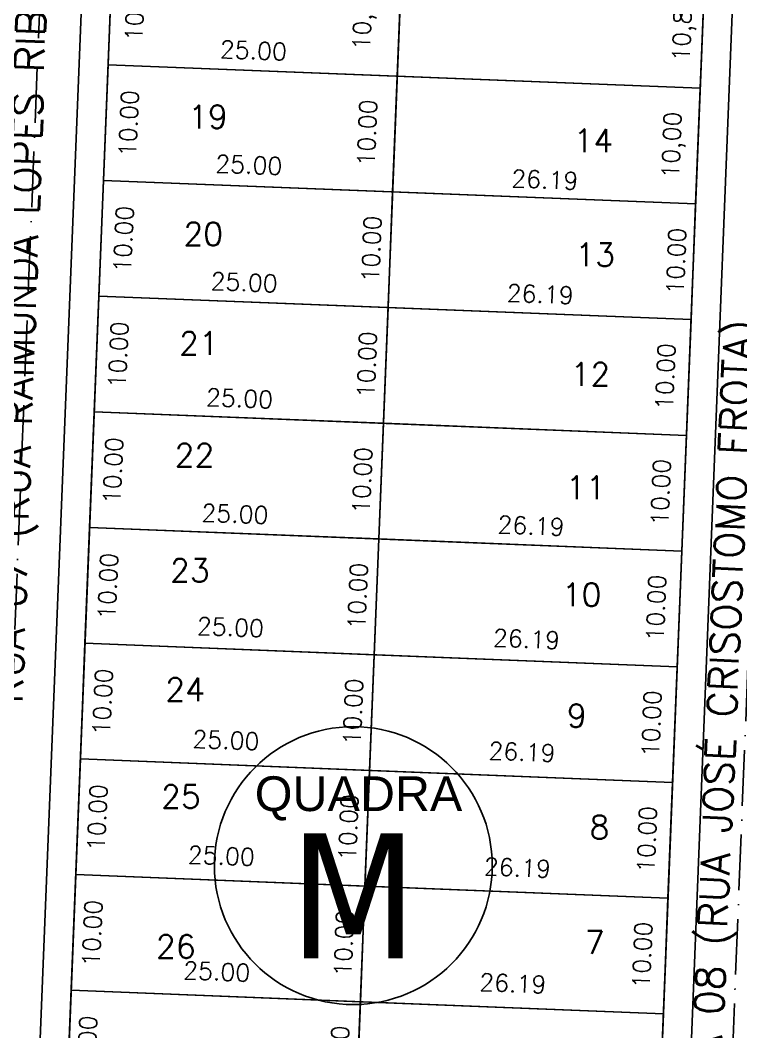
# Model space of a CAD drawing. Header units: millimetres. Extents: x 1794 to 8081, y 409 to 2272.
# Drawn here: x 5879.6 to 5941.8, y 1047.5 to 1134.8 of the extents above; entities that cross this region are included whole.
import ezdxf
from ezdxf.enums import TextEntityAlignment as Align

# ---------------------------------------------------------------- set-up
doc = ezdxf.new("R2010")
doc.units = ezdxf.units.MM
doc.linetypes.add('ACAD_ISO10W100', pattern=[18, 12, -3, 0, -3])
for name, color, linetype in [('02 - EIXO VIA', 2, 'ACAD_ISO10W100'), ('03 - CALÇADA', 1, 'Continuous'), ('BOUNDARY LOTES', 2, 'Continuous'), ('boundary quadras', 232, 'Continuous'), ('COT', 8, 'Continuous'), ('LOTES', 2, 'Continuous'), ('QUADRAS', 3, 'Continuous'), ('texto - ruas', 2, 'Continuous'), ('Texto Lotes', 31, 'Continuous'), ('TEXTO-80', 3, 'Continuous')]:
    doc.layers.add(name, color=color, linetype=linetype)
doc.styles.add('arcad1', font='romans.shx')
doc.styles.add('style1', font='tahoma.ttf')
doc.dimstyles.new('REGIS', dxfattribs={"dimtxt": 1.5, "dimasz": 0.12, "dimexe": 0, "dimexo": 0, "dimgap": 0, "dimtad": 0, "dimzin": 4, "dimdsep": 46, "dimtxsty": 'arcad1', "dimblk1": 'BOLA', "dimblk2": 'BOLA', "dimsah": 1, "dimcen": 0.12, "dimse1": 1, "dimse2": 1, "dimsd1": 1, "dimsd2": 1, "dimclrd": 256, "dimclre": 8, "dimclrt": 1, "dimadec": 0, "dimazin": 0, "dimtfac": 1.2, "dimtix": 1, "dimtmove": 2, "dimatfit": 3, "dimldrblk": 'BOLA', "dimfxl": 0, "dimfxlon": 1, "dimtvp": 2, "dimtolj": 1, "dimtzin": 4, "dimarcsym": 0})
doc.dimstyles.get("Standard").update_dxf_attribs({"dimtxt": 0.18, "dimasz": 0.18, "dimexe": 0.18, "dimexo": 0.0625, "dimgap": 0.09, "dimtad": 0, "dimtih": 1, "dimtoh": 1, "dimdec": 4, "dimzin": 0, "dimdsep": 46, "dimtxsty": 'Standard', "dimcen": 0.09, "dimadec": 0, "dimazin": 0, "dimtfac": 1, "dimtdec": 4, "dimtofl": 0, "dimtmove": 0, "dimatfit": 3, "dimfxl": 1, "dimtolj": 1, "dimtzin": 0, "dimarcsym": 0})

# ---------------------------------------------------------------- blocks, each defined once
blk = doc.blocks.new('NUM_quadra')
blk.add_circle((0, 0), 0.2)
at = {"insert": (-0.1419, 0.1285), "char_height": 0.05, "width": 0.2663, "attachment_point": 1, "style": 'style1'}
blk.add_mtext('\\fArial|b0|i0|c0|p34;QUADRA', dxfattribs=at)
at = {"style": 'style1'}
blk.add_attdef('00', text='', height=0.18, dxfattribs=at).set_placement((0, -0.1335), align=Align.CENTER)
blk = doc.blocks.new('*D31')
at = {"layer": 'Defpoints', "color": 0}
for p in [(5887.179, 1130.978), (5886.781, 1120.986), (5891.74, 1120.762)]:
    blk.add_point(p, dxfattribs=at)
at = {"layer": 'COT', "color": 1, "insert": (5888.968, 1125.893), "char_height": 1.5, "attachment_point": 5, "rotation": 87.41607, "style": 'arcad1'}
blk.add_mtext('\\A1;10.00', dxfattribs=at)
blk = doc.blocks.new('BOLA')
for p, q in [((-1, 0), (1, 0)), ((0, -1), (0, 1))]:
    blk.add_line(p, q)
blk.add_circle((0, 0), 0.3)
blk = doc.blocks.new('*D485')
at = {"layer": 'Defpoints', "color": 0}
for p in [(5886.781, 1120.986), (5886.383, 1110.994), (5891.289, 1110.773)]:
    blk.add_point(p, dxfattribs=at)
at = {"layer": 'COT', "color": 1, "insert": (5888.517, 1115.903), "char_height": 1.5, "attachment_point": 5, "rotation": 87.41607, "style": 'arcad1'}
blk.add_mtext('\\A1;10.00', dxfattribs=at)
blk = doc.blocks.new('*D486')
at = {"layer": 'Defpoints', "color": 0}
for p in [(5886.383, 1110.994), (5885.985, 1101.002), (5890.838, 1100.783)]:
    blk.add_point(p, dxfattribs=at)
at = {"layer": 'COT', "color": 1, "insert": (5888.066, 1105.913), "char_height": 1.5, "attachment_point": 5, "rotation": 87.41607, "style": 'arcad1'}
blk.add_mtext('\\A1;10.00', dxfattribs=at)
blk = doc.blocks.new('*D487')
at = {"layer": 'Defpoints', "color": 0}
for p in [(5885.985, 1101.002), (5885.587, 1091.01), (5890.387, 1090.793)]:
    blk.add_point(p, dxfattribs=at)
at = {"layer": 'COT', "color": 1, "insert": (5887.616, 1095.923), "char_height": 1.5, "attachment_point": 5, "rotation": 87.41607, "style": 'arcad1'}
blk.add_mtext('\\A1;10.00', dxfattribs=at)
blk = doc.blocks.new('*D488')
at = {"layer": 'Defpoints', "color": 0}
for p in [(5885.587, 1091.01), (5885.189, 1081.018), (5889.936, 1080.804)]:
    blk.add_point(p, dxfattribs=at)
at = {"layer": 'COT', "color": 1, "insert": (5887.165, 1085.934), "char_height": 1.5, "attachment_point": 5, "rotation": 87.41607, "style": 'arcad1'}
blk.add_mtext('\\A1;10.00', dxfattribs=at)
blk = doc.blocks.new('*D489')
at = {"layer": 'Defpoints', "color": 0}
for p in [(5885.189, 1081.018), (5884.791, 1071.026), (5889.485, 1070.814)]:
    blk.add_point(p, dxfattribs=at)
at = {"layer": 'COT', "color": 1, "insert": (5886.714, 1075.944), "char_height": 1.5, "attachment_point": 5, "rotation": 87.41607, "style": 'arcad1'}
blk.add_mtext('\\A1;10.00', dxfattribs=at)
blk = doc.blocks.new('*D490')
at = {"layer": 'Defpoints', "color": 0}
for p in [(5884.791, 1071.026), (5884.393, 1061.034), (5889.035, 1060.824)]:
    blk.add_point(p, dxfattribs=at)
at = {"layer": 'COT', "color": 1, "insert": (5886.263, 1065.954), "char_height": 1.5, "attachment_point": 5, "rotation": 87.41607, "style": 'arcad1'}
blk.add_mtext('\\A1;10.00', dxfattribs=at)
blk = doc.blocks.new('*D491')
at = {"layer": 'Defpoints', "color": 0}
for p in [(5884.393, 1061.034), (5883.995, 1051.042), (5888.584, 1050.835)]:
    blk.add_point(p, dxfattribs=at)
at = {"layer": 'COT', "color": 1, "insert": (5885.812, 1055.965), "char_height": 1.5, "attachment_point": 5, "rotation": 87.41607, "style": 'arcad1'}
blk.add_mtext('\\A1;10.00', dxfattribs=at)
blk = doc.blocks.new('*D492')
at = {"layer": 'Defpoints', "color": 0}
for p in [(5883.995, 1051.042), (5883.597, 1041.05), (5888.133, 1040.845)]:
    blk.add_point(p, dxfattribs=at)
at = {"layer": 'COT', "color": 1, "insert": (5885.361, 1045.975), "char_height": 1.5, "attachment_point": 5, "rotation": 87.41607, "style": 'arcad1'}
blk.add_mtext('\\A1;10.00', dxfattribs=at)
blk = doc.blocks.new('*D494')
at = {"layer": 'Defpoints', "color": 0}
for p in [(5911.761, 1119.991), (5911.363, 1109.999), (5912.735, 1109.944)]:
    blk.add_point(p, dxfattribs=at)
at = {"layer": 'COT', "color": 1, "insert": (5909.936, 1115.06), "char_height": 1.5, "attachment_point": 5, "rotation": 87.71902, "style": 'arcad1'}
blk.add_mtext('\\A1;10.00', dxfattribs=at)
blk = doc.blocks.new('*D495')
at = {"layer": 'Defpoints', "color": 0}
for p in [(5911.363, 1109.999), (5910.965, 1100.007), (5912.337, 1099.952)]:
    blk.add_point(p, dxfattribs=at)
at = {"layer": 'COT', "color": 1, "insert": (5909.538, 1105.068), "char_height": 1.5, "attachment_point": 5, "rotation": 87.71902, "style": 'arcad1'}
blk.add_mtext('\\A1;10.00', dxfattribs=at)
blk = doc.blocks.new('*D496')
at = {"layer": 'Defpoints', "color": 0}
for p in [(5910.965, 1100.007), (5910.567, 1090.015), (5911.939, 1089.96)]:
    blk.add_point(p, dxfattribs=at)
at = {"layer": 'COT', "color": 1, "insert": (5909.14, 1095.076), "char_height": 1.5, "attachment_point": 5, "rotation": 87.71902, "style": 'arcad1'}
blk.add_mtext('\\A1;10.00', dxfattribs=at)
blk = doc.blocks.new('*D497')
at = {"layer": 'Defpoints', "color": 0}
for p in [(5910.567, 1090.015), (5910.169, 1080.023), (5911.541, 1079.968)]:
    blk.add_point(p, dxfattribs=at)
at = {"layer": 'COT', "color": 1, "insert": (5908.742, 1085.084), "char_height": 1.5, "attachment_point": 5, "rotation": 87.71902, "style": 'arcad1'}
blk.add_mtext('\\A1;10.00', dxfattribs=at)
blk = doc.blocks.new('*D498')
at = {"layer": 'Defpoints', "color": 0}
for p in [(5910.169, 1080.023), (5909.771, 1070.031), (5911.143, 1069.976)]:
    blk.add_point(p, dxfattribs=at)
at = {"layer": 'COT', "color": 1, "insert": (5908.344, 1075.092), "char_height": 1.5, "attachment_point": 5, "rotation": 87.71902, "style": 'arcad1'}
blk.add_mtext('\\A1;10.00', dxfattribs=at)
blk = doc.blocks.new('*D499')
at = {"layer": 'Defpoints', "color": 0}
for p in [(5909.771, 1070.031), (5909.373, 1060.039), (5910.745, 1059.984)]:
    blk.add_point(p, dxfattribs=at)
at = {"layer": 'COT', "color": 1, "insert": (5907.946, 1065.1), "char_height": 1.5, "attachment_point": 5, "rotation": 87.71902, "style": 'arcad1'}
blk.add_mtext('\\A1;10.00', dxfattribs=at)
blk = doc.blocks.new('*D500')
at = {"layer": 'Defpoints', "color": 0}
for p in [(5909.373, 1060.039), (5908.975, 1050.047), (5910.347, 1049.992)]:
    blk.add_point(p, dxfattribs=at)
at = {"layer": 'COT', "color": 1, "insert": (5907.548, 1055.107), "char_height": 1.5, "attachment_point": 5, "rotation": 87.71902, "style": 'arcad1'}
blk.add_mtext('\\A1;10.00', dxfattribs=at)
blk = doc.blocks.new('*D501')
at = {"layer": 'Defpoints', "color": 0}
for p in [(5908.975, 1050.047), (5908.577, 1040.055), (5909.949, 1040)]:
    blk.add_point(p, dxfattribs=at)
at = {"layer": 'COT', "color": 1, "insert": (5907.15, 1045.115), "char_height": 1.5, "attachment_point": 5, "rotation": 87.71902, "style": 'arcad1'}
blk.add_mtext('\\A1;10.00', dxfattribs=at)
blk = doc.blocks.new('*D502')
at = {"layer": 'Defpoints', "color": 0}
for p in [(5937.532, 1108.957), (5937.134, 1098.965), (5938.115, 1098.926)]:
    blk.add_point(p, dxfattribs=at)
at = {"layer": 'COT', "color": 1, "insert": (5935.316, 1104.041), "char_height": 1.5, "attachment_point": 5, "rotation": 87.71902, "style": 'arcad1'}
blk.add_mtext('\\A1;10.00', dxfattribs=at)
blk = doc.blocks.new('*D503')
at = {"layer": 'Defpoints', "color": 0}
for p in [(5937.134, 1098.965), (5936.736, 1088.973), (5937.717, 1088.934)]:
    blk.add_point(p, dxfattribs=at)
at = {"layer": 'COT', "color": 1, "insert": (5934.918, 1094.049), "char_height": 1.5, "attachment_point": 5, "rotation": 87.71902, "style": 'arcad1'}
blk.add_mtext('\\A1;10.00', dxfattribs=at)
blk = doc.blocks.new('*D504')
at = {"layer": 'Defpoints', "color": 0}
for p in [(5936.736, 1088.973), (5936.338, 1078.981), (5937.319, 1078.941)]:
    blk.add_point(p, dxfattribs=at)
at = {"layer": 'COT', "color": 1, "insert": (5934.52, 1084.057), "char_height": 1.5, "attachment_point": 5, "rotation": 87.71902, "style": 'arcad1'}
blk.add_mtext('\\A1;10.00', dxfattribs=at)
blk = doc.blocks.new('*D505')
at = {"layer": 'Defpoints', "color": 0}
for p in [(5936.338, 1078.981), (5935.94, 1068.988), (5936.921, 1068.949)]:
    blk.add_point(p, dxfattribs=at)
at = {"layer": 'COT', "color": 1, "insert": (5934.122, 1074.065), "char_height": 1.5, "attachment_point": 5, "rotation": 87.71902, "style": 'arcad1'}
blk.add_mtext('\\A1;10.00', dxfattribs=at)
blk = doc.blocks.new('*D506')
at = {"layer": 'Defpoints', "color": 0}
for p in [(5935.94, 1068.988), (5935.542, 1058.996), (5936.523, 1058.957)]:
    blk.add_point(p, dxfattribs=at)
at = {"layer": 'COT', "color": 1, "insert": (5933.724, 1064.073), "char_height": 1.5, "attachment_point": 5, "rotation": 87.71902, "style": 'arcad1'}
blk.add_mtext('\\A1;10.00', dxfattribs=at)
blk = doc.blocks.new('*D507')
at = {"layer": 'Defpoints', "color": 0}
for p in [(5935.542, 1058.996), (5935.144, 1049.004), (5936.125, 1048.965)]:
    blk.add_point(p, dxfattribs=at)
at = {"layer": 'COT', "color": 1, "insert": (5933.326, 1054.081), "char_height": 1.5, "attachment_point": 5, "rotation": 87.71902, "style": 'arcad1'}
blk.add_mtext('\\A1;10.00', dxfattribs=at)
blk = doc.blocks.new('*D508')
at = {"layer": 'Defpoints', "color": 0}
for p in [(5935.144, 1049.004), (5934.746, 1039.012), (5935.727, 1038.973)]:
    blk.add_point(p, dxfattribs=at)
at = {"layer": 'COT', "color": 1, "insert": (5932.928, 1044.089), "char_height": 1.5, "attachment_point": 5, "rotation": 87.71902, "style": 'arcad1'}
blk.add_mtext('\\A1;10.00', dxfattribs=at)
blk = doc.blocks.new('*D32')
at = {"layer": 'Defpoints', "color": 0}
for p in [(5886.781, 1120.986), (5911.761, 1119.991), (5911.714, 1118.825)]:
    blk.add_point(p, dxfattribs=at)
at = {"layer": 'COT', "color": 1, "insert": (5899.344, 1122.32), "char_height": 1.5, "attachment_point": 5, "rotation": 357.71902, "style": 'arcad1'}
blk.add_mtext('\\A1;25.00', dxfattribs=at)
blk = doc.blocks.new('*D33')
at = {"layer": 'Defpoints', "color": 0}
for p in [(5886.383, 1110.994), (5911.363, 1109.999), (5911.311, 1108.687)]:
    blk.add_point(p, dxfattribs=at)
at = {"layer": 'COT', "color": 1, "insert": (5898.94, 1112.182), "char_height": 1.5, "attachment_point": 5, "rotation": 357.71902, "style": 'arcad1'}
blk.add_mtext('\\A1;25.00', dxfattribs=at)
blk = doc.blocks.new('*D34')
at = {"layer": 'Defpoints', "color": 0}
for p in [(5911.363, 1109.999), (5937.532, 1108.957), (5937.479, 1107.645)]:
    blk.add_point(p, dxfattribs=at)
at = {"layer": 'COT', "color": 1, "insert": (5924.514, 1111.163), "char_height": 1.5, "attachment_point": 5, "rotation": 357.71902, "style": 'arcad1'}
blk.add_mtext('\\A1;26.19', dxfattribs=at)
blk = doc.blocks.new('*D510')
at = {"layer": 'Defpoints', "color": 0}
for p in [(5885.985, 1101.002), (5910.965, 1100.007), (5910.911, 1098.661)]:
    blk.add_point(p, dxfattribs=at)
at = {"layer": 'COT', "color": 1, "insert": (5898.541, 1102.156), "char_height": 1.5, "attachment_point": 5, "rotation": 357.71902, "style": 'arcad1'}
blk.add_mtext('\\A1;25.00', dxfattribs=at)
blk = doc.blocks.new('*D511')
at = {"layer": 'Defpoints', "color": 0}
for p in [(5885.587, 1091.01), (5910.567, 1090.015), (5910.514, 1088.684)]:
    blk.add_point(p, dxfattribs=at)
at = {"layer": 'COT', "color": 1, "insert": (5898.143, 1092.179), "char_height": 1.5, "attachment_point": 5, "rotation": 357.71902, "style": 'arcad1'}
blk.add_mtext('\\A1;25.00', dxfattribs=at)
blk = doc.blocks.new('*D512')
at = {"layer": 'Defpoints', "color": 0}
for p in [(5910.567, 1090.015), (5936.736, 1088.973), (5936.683, 1087.641)]:
    blk.add_point(p, dxfattribs=at)
at = {"layer": 'COT', "color": 1, "insert": (5923.718, 1091.16), "char_height": 1.5, "attachment_point": 5, "rotation": 357.71902, "style": 'arcad1'}
blk.add_mtext('\\A1;26.19', dxfattribs=at)
blk = doc.blocks.new('*D513')
at = {"layer": 'Defpoints', "color": 0}
for p in [(5885.189, 1081.018), (5910.169, 1080.023), (5910.124, 1078.899)]:
    blk.add_point(p, dxfattribs=at)
at = {"layer": 'COT', "color": 1, "insert": (5897.753, 1082.394), "char_height": 1.5, "attachment_point": 5, "rotation": 357.71902, "style": 'arcad1'}
blk.add_mtext('\\A1;25.00', dxfattribs=at)
blk = doc.blocks.new('*D35')
at = {"layer": 'Defpoints', "color": 0}
for p in [(5910.169, 1080.023), (5936.338, 1078.981), (5936.293, 1077.857)]:
    blk.add_point(p, dxfattribs=at)
at = {"layer": 'COT', "color": 1, "insert": (5923.328, 1081.375), "char_height": 1.5, "attachment_point": 5, "rotation": 357.71902, "style": 'arcad1'}
blk.add_mtext('\\A1;26.19', dxfattribs=at)
blk = doc.blocks.new('*D36')
at = {"layer": 'Defpoints', "color": 0}
for p in [(5883.995, 1051.042), (5908.975, 1050.047), (5908.94, 1049.16)]:
    blk.add_point(p, dxfattribs=at)
at = {"layer": 'COT', "color": 1, "insert": (5896.569, 1052.655), "char_height": 1.5, "attachment_point": 5, "rotation": 357.71902, "style": 'arcad1'}
blk.add_mtext('\\A1;25.00', dxfattribs=at)
blk = doc.blocks.new('*D514')
at = {"layer": 'Defpoints', "color": 0}
for p in [(5908.975, 1050.047), (5935.144, 1049.004), (5935.108, 1048.118)]:
    blk.add_point(p, dxfattribs=at)
at = {"layer": 'COT', "color": 1, "insert": (5922.143, 1051.637), "char_height": 1.5, "attachment_point": 5, "rotation": 357.71902, "style": 'arcad1'}
blk.add_mtext('\\A1;26.19', dxfattribs=at)
blk = doc.blocks.new('*D942')
at = {"layer": 'Defpoints', "color": 0}
for p in [(5887.577, 1140.97), (5892.705, 1140.766), (5887.179, 1130.978)]:
    blk.add_point(p, dxfattribs=at)
at = {"layer": 'COT', "color": 1, "insert": (5889.508, 1135.889), "char_height": 1.5, "attachment_point": 5, "rotation": 87.71902, "style": 'arcad1'}
blk.add_mtext('\\A1;10.00', dxfattribs=at)
blk = doc.blocks.new('*D944')
at = {"layer": 'Defpoints', "color": 0}
for p in [(5912.159, 1129.983), (5911.761, 1119.991), (5912.355, 1119.968)]:
    blk.add_point(p, dxfattribs=at)
at = {"layer": 'COT', "color": 1, "insert": (5909.557, 1125.083), "char_height": 1.5, "attachment_point": 5, "rotation": 87.71902, "style": 'arcad1'}
blk.add_mtext('\\A1;10.00', dxfattribs=at)
blk = doc.blocks.new('*D214')
at = {"layer": 'Defpoints', "color": 0}
for p in [(5913.159, 1155.097), (5912.159, 1129.983), (5916.876, 1129.795)]:
    blk.add_point(p, dxfattribs=at)
at = {"layer": 'COT', "color": 1, "insert": (5914.378, 1142.472), "char_height": 1.5, "attachment_point": 5, "rotation": 87.71902, "style": 'arcad1'}
blk.add_mtext('\\A1;25.13', dxfattribs=at)
blk = doc.blocks.new('*D945')
at = {"layer": 'Defpoints', "color": 0}
for p in [(5911.761, 1119.991), (5937.93, 1118.949), (5937.873, 1117.526)]:
    blk.add_point(p, dxfattribs=at)
at = {"layer": 'COT', "color": 1, "insert": (5924.908, 1121.044), "char_height": 1.5, "attachment_point": 5, "rotation": 357.71902, "style": 'arcad1'}
blk.add_mtext('\\A1;26.19', dxfattribs=at)
blk = doc.blocks.new('*D976')
at = {"layer": 'Defpoints', "color": 0}
for p in [(5887.179, 1130.978), (5912.159, 1129.983), (5912.108, 1128.704)]:
    blk.add_point(p, dxfattribs=at)
at = {"layer": 'COT', "color": 1, "insert": (5899.737, 1132.199), "char_height": 1.5, "attachment_point": 5, "rotation": 357.71902, "style": 'arcad1'}
blk.add_mtext('\\A1;25.00', dxfattribs=at)
blk = doc.blocks.new('*D330')
at = {"layer": 'Defpoints', "color": 0}
for p in [(5937.93, 1118.949), (5937.532, 1108.957), (5939.052, 1108.896)]:
    blk.add_point(p, dxfattribs=at)
at = {"layer": 'COT', "color": 1, "insert": (5936.254, 1114.012), "char_height": 1.5, "attachment_point": 5, "rotation": 87.71902, "style": 'arcad1'}
blk.add_mtext('\\A1;10.00', dxfattribs=at)
blk = doc.blocks.new('*D1256')
at = {"layer": 'Defpoints', "color": 0}
for p in [(5932.757, 1139.996), (5938.758, 1139.757), (5938.328, 1128.941)]:
    blk.add_point(p, dxfattribs=at)
at = {"layer": 'COT', "color": 1, "insert": (5936.994, 1134.123), "char_height": 1.5, "attachment_point": 5, "rotation": 87.71902, "style": 'arcad1'}
blk.add_mtext('\\A1;10,82', dxfattribs=at)
blk = doc.blocks.new('*D1508')
at = {"layer": 'Defpoints', "color": 0}
for p in [(5937.134, 1098.965), (5897.293, 756.767), (5923.408, 754.379)]:
    blk.add_point(p, dxfattribs=at)
at = {"layer": 'COT', "color": 1, "insert": (5910.466, 758.468), "char_height": 1.5, "attachment_point": 5, "rotation": 357.71902, "style": 'arcad1'}
blk.add_mtext('\\A1;26,19', dxfattribs=at)
blk = doc.blocks.new('*D1509')
at = {"layer": 'Defpoints', "color": 0}
for p in [(5938.328, 1128.941), (5898.487, 786.743), (5924.605, 784.422)]:
    blk.add_point(p, dxfattribs=at)
at = {"layer": 'COT', "color": 1, "insert": (5911.663, 788.511), "char_height": 1.5, "attachment_point": 5, "rotation": 357.71902, "style": 'arcad1'}
blk.add_mtext('\\A1;26,19', dxfattribs=at)
blk = doc.blocks.new('*D1510')
at = {"layer": 'Defpoints', "color": 0}
for p in [(5884.393, 1061.034), (5909.373, 1060.039), (5909.338, 1059.152)]:
    blk.add_point(p, dxfattribs=at)
at = {"layer": 'COT', "color": 1, "insert": (5896.967, 1062.647), "char_height": 1.5, "attachment_point": 5, "rotation": 357.71902, "style": 'arcad1'}
blk.add_mtext('\\A1;25.00', dxfattribs=at)
blk = doc.blocks.new('*D1511')
at = {"layer": 'Defpoints', "color": 0}
for p in [(5909.373, 1060.039), (5935.542, 1058.996), (5935.506, 1058.11)]:
    blk.add_point(p, dxfattribs=at)
at = {"layer": 'COT', "color": 1, "insert": (5922.541, 1061.629), "char_height": 1.5, "attachment_point": 5, "rotation": 357.71902, "style": 'arcad1'}
blk.add_mtext('\\A1;26.19', dxfattribs=at)
blk = doc.blocks.new('*D1512')
at = {"layer": 'Defpoints', "color": 0}
for p in [(5884.791, 1071.026), (5909.771, 1070.031), (5909.736, 1069.144)]:
    blk.add_point(p, dxfattribs=at)
at = {"layer": 'COT', "color": 1, "insert": (5897.365, 1072.64), "char_height": 1.5, "attachment_point": 5, "rotation": 357.71902, "style": 'arcad1'}
blk.add_mtext('\\A1;25.00', dxfattribs=at)
blk = doc.blocks.new('*D1513')
at = {"layer": 'Defpoints', "color": 0}
for p in [(5909.771, 1070.031), (5935.94, 1068.988), (5935.904, 1068.102)]:
    blk.add_point(p, dxfattribs=at)
at = {"layer": 'COT', "color": 1, "insert": (5922.939, 1071.621), "char_height": 1.5, "attachment_point": 5, "rotation": 357.71902, "style": 'arcad1'}
blk.add_mtext('\\A1;26.19', dxfattribs=at)
blk = doc.blocks.new('*D1514')
at = {"layer": 'Defpoints', "color": 0}
for p in [(5938.328, 1128.941), (5939.848, 1128.88), (5937.93, 1118.949)]:
    blk.add_point(p, dxfattribs=at)
at = {"layer": 'COT', "color": 1, "insert": (5936.081, 1124.026), "char_height": 1.5, "attachment_point": 5, "rotation": 87.71902, "style": 'arcad1'}
blk.add_mtext('\\A1;10,00', dxfattribs=at)
blk = doc.blocks.new('*D1517')
at = {"layer": 'Defpoints', "color": 0}
for p in [(5912.557, 1139.975), (5913.151, 1139.952), (5912.159, 1129.983)]:
    blk.add_point(p, dxfattribs=at)
at = {"layer": 'COT', "color": 1, "insert": (5909.384, 1135.098), "char_height": 1.5, "attachment_point": 5, "rotation": 87.71902, "style": 'arcad1'}
blk.add_mtext('\\A1;10,00', dxfattribs=at)

msp = doc.modelspace()

# ---------------------------------------------------------------- linework, layer by layer
at = {"layer": '02 - EIXO VIA', "ltscale": 0.4}
for p, q in [((5875.935, 1001.962), (5883.037, 1180.26)), ((5938.478, 979.449), (5944.998, 1143.13))]:
    msp.add_line(p, q, dxfattribs=at)
at = {"layer": '03 - CALÇADA'}
for p, q in [((5879.978, 1013.017), (5885.99, 1163.944)), ((5935.584, 997.256), (5941.174, 1137.583))]:
    msp.add_line(p, q, dxfattribs=at)
at = {"layer": 'BOUNDARY LOTES'}
msp.add_lwpolyline([(5936.723, 1140.977), (5913.159, 1155.097), (5912.159, 1129.983), (5938.328, 1128.941), (5938.664, 1137.386, 0.274267)], format="xyb", close=True, dxfattribs=at)
for points in [[(5912.557, 1139.975), (5887.577, 1140.97), (5887.179, 1130.978), (5912.159, 1129.983)], [(5912.159, 1129.983), (5887.179, 1130.978), (5886.781, 1120.986), (5911.761, 1119.991)], [(5938.328, 1128.941), (5912.159, 1129.983), (5911.761, 1119.991), (5937.93, 1118.949)], [(5911.761, 1119.991), (5886.781, 1120.986), (5886.383, 1110.994), (5911.363, 1109.999)], [(5937.93, 1118.949), (5911.761, 1119.991), (5911.363, 1109.999), (5937.532, 1108.957)], [(5911.363, 1109.999), (5886.383, 1110.994), (5885.985, 1101.002), (5910.965, 1100.007)], [(5937.532, 1108.957), (5911.363, 1109.999), (5910.965, 1100.007), (5937.134, 1098.965)], [(5910.965, 1100.007), (5885.985, 1101.002), (5885.587, 1091.01), (5910.567, 1090.015)], [(5937.134, 1098.965), (5910.965, 1100.007), (5910.567, 1090.015), (5936.736, 1088.973)], [(5910.567, 1090.015), (5885.587, 1091.01), (5885.189, 1081.018), (5910.169, 1080.023)], [(5936.736, 1088.973), (5910.567, 1090.015), (5910.169, 1080.023), (5936.338, 1078.981)], [(5910.169, 1080.023), (5885.189, 1081.018), (5884.791, 1071.026), (5909.771, 1070.031)], [(5936.338, 1078.981), (5910.169, 1080.023), (5909.771, 1070.031), (5935.94, 1068.988)], [(5909.771, 1070.031), (5884.791, 1071.026), (5884.393, 1061.034), (5909.373, 1060.039)], [(5935.94, 1068.988), (5909.771, 1070.031), (5909.373, 1060.039), (5935.542, 1058.996)], [(5909.373, 1060.039), (5884.393, 1061.034), (5883.995, 1051.042), (5908.975, 1050.047)], [(5935.542, 1058.996), (5909.373, 1060.039), (5908.975, 1050.047), (5935.144, 1049.004)], [(5908.975, 1050.047), (5883.995, 1051.042), (5883.597, 1041.05), (5908.577, 1040.055)], [(5935.144, 1049.004), (5908.975, 1050.047), (5908.577, 1040.055), (5934.746, 1039.012)]]:
    msp.add_lwpolyline(points, close=True, dxfattribs=at)
at = {"layer": 'boundary quadras'}
msp.add_lwpolyline([(5938.664, 1137.386, 0.274267), (5936.723, 1140.977), (5894.507, 1166.275, 0.569529), (5888.454, 1163.003), (5882.573, 1015.347, -0.02646), (5933.083, 997.694, 0.023208), (5933.115, 998.064)], format="xyb", close=True, dxfattribs=at)
at = {"layer": 'LOTES'}
for p, q in [((5908.577, 1040.055), (5913.159, 1155.097)), ((5887.179, 1130.978), (5938.328, 1128.941)), ((5886.781, 1120.986), (5937.93, 1118.949)), ((5886.383, 1110.994), (5937.532, 1108.957)), ((5885.985, 1101.002), (5937.134, 1098.965)), ((5885.587, 1091.01), (5936.736, 1088.973)), ((5885.189, 1081.018), (5936.338, 1078.981)), ((5884.791, 1071.026), (5935.94, 1068.988)), ((5884.393, 1061.034), (5935.542, 1058.996)), ((5883.995, 1051.042), (5935.144, 1049.004))]:
    msp.add_line(p, q, dxfattribs=at)
at = {"layer": 'QUADRAS'}
for p, q in [((5882.492, 1013.305), (5888.454, 1163.003)), ((5933.115, 998.064), (5938.664, 1137.386))]:
    msp.add_line(p, q, dxfattribs=at)

# ---------------------------------------------------------------- block references
at = {"layer": 'TEXTO-80', "xscale": 60, "yscale": 60, "zscale": 60}
msp.add_blockref('NUM_quadra', (5908.365, 1061.809), dxfattribs=at).add_auto_attribs({'00': 'M'})

# ---------------------------------------------------------------- texts
at = {"layer": 'texto - ruas', "char_height": 2.5, "width": 122.85234, "attachment_point": 1}
for s, insert, rotation in [('{\\Fromans|c0;RUA 15 (RUA JOSÉ PARENTE PRADO)}', (5908.749, 1166.336), 327.79987), ('{\\Fromans|c0;RUA 07 (RUA RAIMUNDA LOPES RIBEIRO)}', (5877.279, 1075.866), 88.06976), ('{\\Fromans|c0;RUA 08 (RUA JOSÉ CRISOSTOMO FROTA)}', (5937.457, 1040.723), 87.50744)]:
    msp.add_mtext(s, dxfattribs=dict(at, insert=insert, rotation=rotation))
at = {"layer": 'Texto Lotes', "style": 'arcad1'}
for s, p in [('19', (5895.812, 1126.479)), ('14', (5929.102, 1124.421)), ('20', (5895.408, 1116.355)), ('13', (5929.253, 1114.573)), ('21', (5895.032, 1106.908)), ('12', (5928.842, 1104.247)), ('22', (5894.648, 1097.252)), ('11', (5928.452, 1094.468)), ('23', (5894.251, 1087.302)), ('10', (5928.084, 1085.209)), ('24', (5893.841, 1077.012)), ('9', (5927.667, 1074.76)), ('25', (5893.473, 1067.775)), ('8', (5929.623, 1065.128)), ('7', (5929.227, 1055.187)), ('26', (5893.035, 1054.818))]:
    msp.add_text(s, height=2, dxfattribs=at).set_placement(p, align=Align.MIDDLE_CENTER)

# ---------------------------------------------------------------- dimensions: what is measured, and where the dimension line sits
at = {"layer": 'COT'}
for p1, p2, distance, picture, middle in [((5913.159, 1155.097), (5912.159, 1129.983), 4.721, '*D214', (5914.378, 1142.472)), ((5887.179, 1130.978), (5887.577, 1140.97), -5.132, '*D942', (5889.508, 1135.889)), ((5912.159, 1129.983), (5911.761, 1119.991), 0.595, '*D944', (5909.557, 1125.083)), ((5911.761, 1119.991), (5937.93, 1118.949), -1.424, '*D945', (5924.908, 1121.044))]:
    dim = msp.add_aligned_dim(p1=p1, p2=p2, distance=distance, dimstyle='Standard', override={"dimtxt": 1.5, "dimasz": 0.12, "dimexe": 0, "dimexo": 0, "dimgap": 0, "dimtih": 0, "dimtoh": 0, "dimdec": 2, "dimzin": 4, "dimtxsty": 'arcad1', "dimblk1": 'BOLA', "dimblk2": 'BOLA', "dimsah": 1, "dimcen": 0.12, "dimse1": 1, "dimse2": 1, "dimsd1": 1, "dimsd2": 1, "dimclrd": 256, "dimclre": 8, "dimclrt": 1, "dimtfac": 1.2, "dimtdec": 2, "dimtix": 1, "dimtofl": 1, "dimtmove": 2, "dimldrblk": 'BOLA', "dimfxl": 0, "dimfxlon": 1, "dimtvp": 2, "dimtzin": 4}, dxfattribs=at)
    dim.commit()
    dim.dimension.update_dxf_attribs({"geometry": picture, "text_midpoint": middle})
for base, p1, p2, angle, picture, middle in [((5913.151, 1139.952), (5912.159, 1129.983), (5912.557, 1139.975), 87.71902, '*D1517', (5909.384, 1135.098)), ((5924.605, 784.422), (5898.487, 786.743), (5938.328, 1128.941), 177.71902, '*D1509', (5911.663, 788.511)), ((5939.848, 1128.88), (5937.93, 1118.949), (5938.328, 1128.941), 87.71902, '*D1514', (5936.081, 1124.026)), ((5923.408, 754.379), (5897.293, 756.767), (5937.134, 1098.965), 177.71902, '*D1508', (5910.466, 758.468))]:
    dim = msp.add_linear_dim(base=base, p1=p1, p2=p2, angle=angle, dimstyle='REGIS', override={"dimdsep": 44}, dxfattribs=at)
    dim.commit()
    dim.dimension.update_dxf_attribs({"geometry": picture, "text_midpoint": middle})
dim = msp.add_linear_dim(base=(5932.757, 1139.996), p1=(5938.328, 1128.941), p2=(5938.758, 1139.757), angle=87.71902, dimstyle='REGIS', override={"dimdsep": 44}, dxfattribs=at)
dim.commit()
dim.dimension.update_dxf_attribs({"geometry": '*D1256', "text_midpoint": (5936.994, 1134.123), "dimtype": 161})
for p1, p2, distance, picture, middle in [((5887.179, 1130.978), (5912.159, 1129.983), -1.28, '*D976', (5899.737, 1132.199)), ((5886.781, 1120.986), (5911.761, 1119.991), -1.167, '*D32', (5899.344, 1122.32)), ((5937.93, 1118.949), (5937.532, 1108.957), 1.522, '*D330', (5936.254, 1114.012)), ((5886.383, 1110.994), (5911.363, 1109.999), -1.313, '*D33', (5898.94, 1112.182)), ((5885.985, 1101.002), (5910.965, 1100.007), -1.347, '*D510', (5898.541, 1102.156)), ((5885.587, 1091.01), (5910.567, 1090.015), -1.332, '*D511', (5898.143, 1092.179)), ((5885.189, 1081.018), (5910.169, 1080.023), -1.125, '*D513', (5897.753, 1082.394)), ((5884.791, 1071.026), (5909.771, 1070.031), -0.887, '*D1512', (5897.365, 1072.64)), ((5884.393, 1061.034), (5909.373, 1060.039), -0.887, '*D1510', (5896.967, 1062.647)), ((5883.995, 1051.042), (5908.975, 1050.047), -0.887, '*D36', (5896.569, 1052.655))]:
    dim = msp.add_aligned_dim(p1=p1, p2=p2, distance=distance, dimstyle='REGIS', dxfattribs=at)
    dim.commit()
    dim.dimension.update_dxf_attribs({"geometry": picture, "text_midpoint": middle})
for base, p1, p2, angle, picture, middle in [((5891.74, 1120.762), (5887.179, 1130.978), (5886.781, 1120.986), 87.41607, '*D31', (5888.968, 1125.893)), ((5891.289, 1110.773), (5886.781, 1120.986), (5886.383, 1110.994), 87.41607, '*D485', (5888.517, 1115.903)), ((5912.735, 1109.944), (5911.761, 1119.991), (5911.363, 1109.999), 87.71902, '*D494', (5909.936, 1115.06)), ((5937.479, 1107.645), (5911.363, 1109.999), (5937.532, 1108.957), 177.71902, '*D34', (5924.514, 1111.163)), ((5890.838, 1100.783), (5886.383, 1110.994), (5885.985, 1101.002), 87.41607, '*D486', (5888.066, 1105.913)), ((5912.337, 1099.952), (5911.363, 1109.999), (5910.965, 1100.007), 87.71902, '*D495', (5909.538, 1105.068)), ((5938.115, 1098.926), (5937.532, 1108.957), (5937.134, 1098.965), 87.71902, '*D502', (5935.316, 1104.041)), ((5890.387, 1090.793), (5885.985, 1101.002), (5885.587, 1091.01), 87.41607, '*D487', (5887.616, 1095.923)), ((5911.939, 1089.96), (5910.965, 1100.007), (5910.567, 1090.015), 87.71902, '*D496', (5909.14, 1095.076)), ((5937.717, 1088.934), (5937.134, 1098.965), (5936.736, 1088.973), 87.71902, '*D503', (5934.918, 1094.049)), ((5936.683, 1087.641), (5910.567, 1090.015), (5936.736, 1088.973), 177.71902, '*D512', (5923.718, 1091.16)), ((5889.936, 1080.804), (5885.587, 1091.01), (5885.189, 1081.018), 87.41607, '*D488', (5887.165, 1085.934)), ((5911.541, 1079.968), (5910.567, 1090.015), (5910.169, 1080.023), 87.71902, '*D497', (5908.742, 1085.084)), ((5937.319, 1078.941), (5936.736, 1088.973), (5936.338, 1078.981), 87.71902, '*D504', (5934.52, 1084.057)), ((5936.293, 1077.857), (5910.169, 1080.023), (5936.338, 1078.981), 177.71902, '*D35', (5923.328, 1081.375)), ((5889.485, 1070.814), (5885.189, 1081.018), (5884.791, 1071.026), 87.41607, '*D489', (5886.714, 1075.944)), ((5911.143, 1069.976), (5910.169, 1080.023), (5909.771, 1070.031), 87.71902, '*D498', (5908.344, 1075.092)), ((5936.921, 1068.949), (5936.338, 1078.981), (5935.94, 1068.988), 87.71902, '*D505', (5934.122, 1074.065)), ((5935.904, 1068.102), (5909.771, 1070.031), (5935.94, 1068.988), 177.71902, '*D1513', (5922.939, 1071.621)), ((5889.035, 1060.824), (5884.791, 1071.026), (5884.393, 1061.034), 87.41607, '*D490', (5886.263, 1065.954)), ((5910.745, 1059.984), (5909.771, 1070.031), (5909.373, 1060.039), 87.71902, '*D499', (5907.946, 1065.1)), ((5936.523, 1058.957), (5935.94, 1068.988), (5935.542, 1058.996), 87.71902, '*D506', (5933.724, 1064.073)), ((5935.506, 1058.11), (5909.373, 1060.039), (5935.542, 1058.996), 177.71902, '*D1511', (5922.541, 1061.629)), ((5888.584, 1050.835), (5884.393, 1061.034), (5883.995, 1051.042), 87.41607, '*D491', (5885.812, 1055.965)), ((5910.347, 1049.992), (5909.373, 1060.039), (5908.975, 1050.047), 87.71902, '*D500', (5907.548, 1055.107)), ((5936.125, 1048.965), (5935.542, 1058.996), (5935.144, 1049.004), 87.71902, '*D507', (5933.326, 1054.081)), ((5935.108, 1048.118), (5908.975, 1050.047), (5935.144, 1049.004), 177.71902, '*D514', (5922.143, 1051.637)), ((5888.133, 1040.845), (5883.995, 1051.042), (5883.597, 1041.05), 87.41607, '*D492', (5885.361, 1045.975)), ((5909.949, 1040), (5908.975, 1050.047), (5908.577, 1040.055), 87.71902, '*D501', (5907.15, 1045.115)), ((5935.727, 1038.973), (5935.144, 1049.004), (5934.746, 1039.012), 87.71902, '*D508', (5932.928, 1044.089))]:
    dim = msp.add_linear_dim(base=base, p1=p1, p2=p2, angle=angle, dimstyle='REGIS', dxfattribs=at)
    dim.commit()
    dim.dimension.update_dxf_attribs({"geometry": picture, "text_midpoint": middle})

doc.saveas('drawing.dxf')
